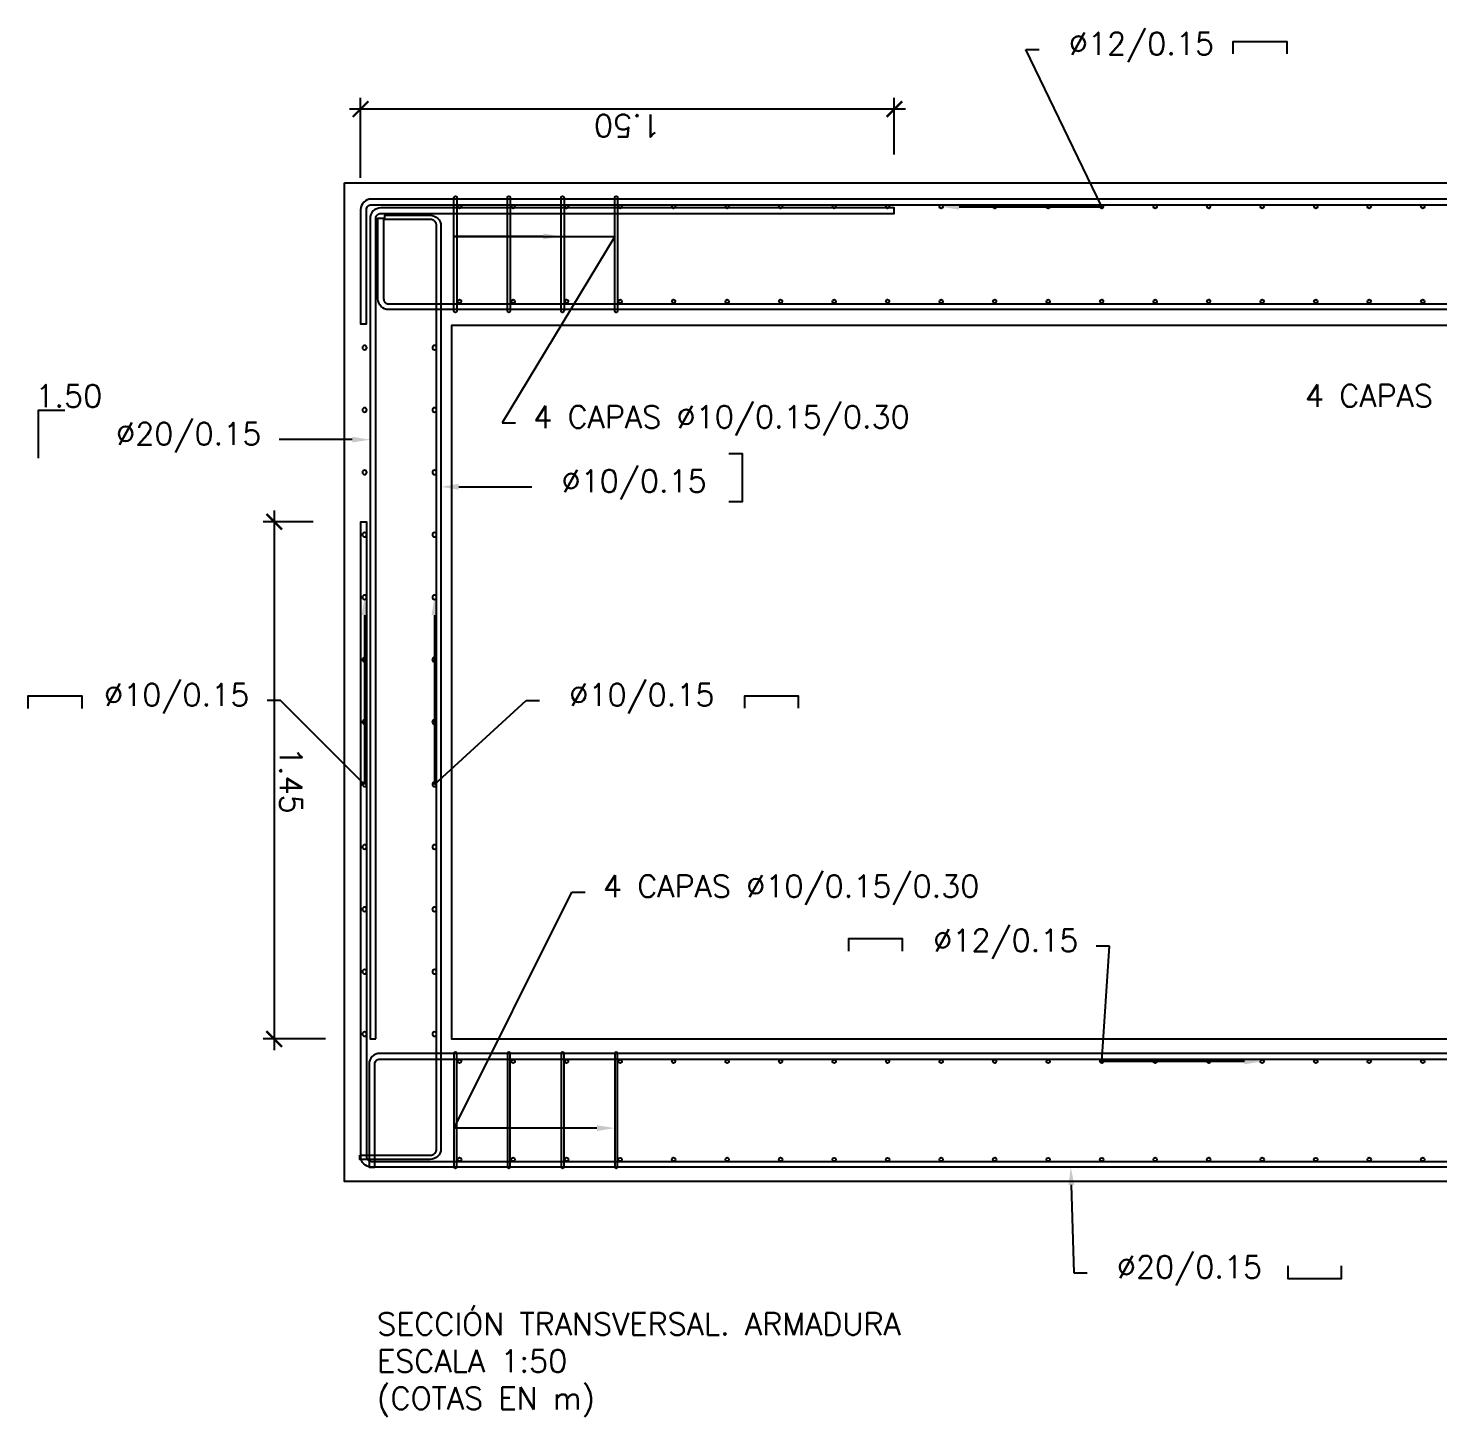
# Model space of a CAD drawing. Header units: metres. Extents: x 1291 to 1536, y 1774 to 1932.
# Drawn here: x 1291.025 to 1294.979, y 1804.314 to 1808.208 of the extents above; entities that cross this region are included whole.
import ezdxf
from ezdxf import colors
from ezdxf.entities.mleader import LeaderData, LeaderLine
from ezdxf.math import Vec2, Vec3

# ---------------------------------------------------------------- set-up
doc = ezdxf.new("R2010")
doc.units = ezdxf.units.M
doc.linetypes.add('CONTINUA', pattern=[0])
for name, color, linetype in [('YPSOM_ARMADURAS', 164, 'Continuous'), ('YPSOM_CONTORNO NEGRO', 2, 'CONTINUA'), ('YPSOM_COTAS', 1, 'Continuous'), ('YPSOM_TITULOS', 2, 'Continuous')]:
    doc.layers.add(name, color=color, linetype=linetype)
doc.styles.add('YPSOM-TEXTO', font='romans.shx')
doc.styles.add('YPSOM_25', font='romans.shx', dxfattribs={"height": 0.0625})
doc.dimstyles.new('YPSOM_25', dxfattribs={"dimscale": 0.025, "dimtxt": 2.5, "dimasz": 1.75, "dimexe": 1.25, "dimexo": 5, "dimtad": 1, "dimzin": 1, "dimdsep": 46, "dimtxsty": 'YPSOM-TEXTO', "dimblk": 'ARCHTICK', "dimcen": 0, "dimdle": 1.25, "dimclrd": 1, "dimclre": 9, "dimclrt": 2, "dimadec": 0, "dimazin": 0, "dimtfac": 1, "dimtmove": 0, "dimatfit": 3, "dimfxl": 1, "dimarcsym": 0})

# ---------------------------------------------------------------- blocks, each defined once
blk = doc.blocks.new('*U83')
at = {"layer": 'YPSOM_ARMADURAS'}
blk.add_circle((0, 0), 0.005, dxfattribs=at)
blk = doc.blocks.new('*U84')
at = {"layer": 'YPSOM_COTAS', "color": 0, "linetype": 'ByBlock', "lineweight": -2, "transparency": 16777216}
for p in [(0, 0), (-0.1298, -0.0752), (-0.2596, -0.1504), (-0.3894, -0.2255), (-0.5192, -0.3007), (-0.649, -0.3759), (-0.7788, -0.4511), (-0.9086, -0.5262), (-1.0384, -0.6014), (-1.1682, -0.6766), (-1.298, -0.7518), (-1.4278, -0.8269), (-1.5576, -0.9021), (-1.6874, -0.9773), (-1.8172, -1.0525), (-1.947, -1.1277), (-2.0768, -1.2028), (-2.2066, -1.278), (-2.3364, -1.3532)]:
    blk.add_blockref('*U83', p, dxfattribs=at)
blk = doc.blocks.new('*U59')
at = {"layer": 'YPSOM_ARMADURAS'}
blk.add_circle((0, 0), 0.005, dxfattribs=at)
blk = doc.blocks.new('*U60')
at = {"layer": 'YPSOM_COTAS', "color": 0, "linetype": 'ByBlock', "lineweight": -2, "transparency": 16777216}
for p in [(0, 0), (-0.1298, -0.0752), (-0.2596, -0.1504), (-0.3894, -0.2255), (-0.5192, -0.3007), (-0.649, -0.3759), (-0.7788, -0.4511), (-0.9086, -0.5262), (-1.0384, -0.6014), (-1.1682, -0.6766), (-1.298, -0.7518), (-1.4278, -0.8269), (-1.5576, -0.9021), (-1.6874, -0.9773), (-1.8172, -1.0525), (-1.947, -1.1277), (-2.0768, -1.2028), (-2.2066, -1.278), (-2.3364, -1.3532)]:
    blk.add_blockref('*U59', p, dxfattribs=at)
blk = doc.blocks.new('*U81')
at = {"layer": 'YPSOM_ARMADURAS'}
blk.add_circle((0, 0), 0.005, dxfattribs=at)
blk = doc.blocks.new('*U82')
at = {"layer": 'YPSOM_COTAS', "color": 0, "linetype": 'ByBlock', "lineweight": -2, "transparency": 16777216}
for p in [(0, 0), (-0.1298, -0.0752), (-0.2596, -0.1504), (-0.3894, -0.2255), (-0.5192, -0.3007), (-0.649, -0.3759), (-0.7788, -0.4511), (-0.9086, -0.5262), (-1.0384, -0.6014), (-1.1682, -0.6766), (-1.298, -0.7518), (-1.4278, -0.8269), (-1.5576, -0.9021), (-1.6874, -0.9773), (-1.8172, -1.0525), (-1.947, -1.1277), (-2.0768, -1.2028), (-2.2066, -1.278), (-2.3364, -1.3532)]:
    blk.add_blockref('*U81', p, dxfattribs=at)
blk = doc.blocks.new('*U69')
at = {"layer": 'YPSOM_ARMADURAS'}
blk.add_circle((0, 0), 0.005, dxfattribs=at)
blk = doc.blocks.new('*U70')
at = {"layer": 'YPSOM_COTAS', "color": 0, "linetype": 'ByBlock', "lineweight": -2, "transparency": 16777216}
for p in [(0, 0), (-0.1298, -0.0752), (-0.2596, -0.1504), (-0.3894, -0.2255), (-0.5192, -0.3007), (-0.649, -0.3759), (-0.7788, -0.4511), (-0.9086, -0.5262), (-1.0384, -0.6014), (-1.1682, -0.6766), (-1.298, -0.7518), (-1.4278, -0.8269), (-1.5576, -0.9021), (-1.6874, -0.9773), (-1.8172, -1.0525), (-1.947, -1.1277), (-2.0768, -1.2028), (-2.2066, -1.278), (-2.3364, -1.3532)]:
    blk.add_blockref('*U69', p, dxfattribs=at)
blk = doc.blocks.new('*U63')
at = {"layer": 'YPSOM_ARMADURAS'}
blk.add_circle((0, 0), 0.006, dxfattribs=at)
blk = doc.blocks.new('*U64')
at = {"layer": 'YPSOM_COTAS', "color": 0, "linetype": 'ByBlock', "lineweight": -2, "transparency": 16777216}
for p in [(0, 0), (0.0877, -0.1514), (0.1754, -0.3029), (0.2631, -0.4543), (0.3508, -0.6057), (0.4385, -0.7572), (0.5262, -0.9086), (0.6139, -1.06), (0.7017, -1.2115), (0.7894, -1.3629), (0.8771, -1.5144), (0.9648, -1.6658)]:
    blk.add_blockref('*U63', p, dxfattribs=at)
blk = doc.blocks.new('*U65')
at = {"layer": 'YPSOM_ARMADURAS'}
blk.add_circle((0, 0), 0.006, dxfattribs=at)
blk = doc.blocks.new('*U66')
at = {"layer": 'YPSOM_COTAS', "color": 0, "linetype": 'ByBlock', "lineweight": -2, "transparency": 16777216}
for p in [(0, 0), (0.0877, -0.1514), (0.1754, -0.3029), (0.2631, -0.4543), (0.3508, -0.6057), (0.4385, -0.7572), (0.5262, -0.9086), (0.6139, -1.06), (0.7017, -1.2115), (0.7894, -1.3629), (0.8771, -1.5144), (0.9648, -1.6658)]:
    blk.add_blockref('*U65', p, dxfattribs=at)
blk = doc.blocks.new('_ArchTick')
at = {"color": 0, "linetype": 'ByBlock', "const_width": 0.15}
blk.add_lwpolyline([(-0.5, -0.5), (0.5, 0.5)], dxfattribs=at)
blk = doc.blocks.new('*D88')
at = {"layer": 'Defpoints', "color": 0, "transparency": 16777216}
for p in [(1291.9572, 1807.9814), (1293.4532, 1807.7291), (1291.9572, 1807.6638)]:
    blk.add_point(p, dxfattribs=at)
at = {"layer": 'YPSOM_COTAS', "color": 9, "lineweight": -2, "transparency": 16777216}
for p, q in [((1291.9572, 1807.7888), (1291.9572, 1808.0127)), ((1293.4532, 1807.8541), (1293.4532, 1808.0127))]:
    blk.add_line(p, q, dxfattribs=at)
at = {"layer": 'YPSOM_COTAS', "color": 1, "lineweight": -2, "transparency": 16777216}
blk.add_line((1293.4845, 1807.9814), (1291.926, 1807.9814), dxfattribs=at)
at = {"layer": 'YPSOM_COTAS', "color": 1, "lineweight": -2, "transparency": 16777216, "xscale": 0.04375, "yscale": 0.04375, "zscale": 0.04375, "rotation": 180}
blk.add_blockref('_ArchTick', (1291.9572, 1807.9814), dxfattribs=at)
at = {"layer": 'YPSOM_COTAS', "color": 1, "lineweight": -2, "transparency": 16777216, "xscale": 0.04375, "yscale": 0.04375, "zscale": 0.04375}
blk.add_blockref('_ArchTick', (1293.4532, 1807.9814), dxfattribs=at)
at = {"layer": 'YPSOM_COTAS', "color": 2, "transparency": 16777216, "insert": (1292.7052, 1807.9345), "char_height": 0.0625, "attachment_point": 5, "rotation": 180, "style": 'YPSOM-TEXTO'}
blk.add_mtext('1.50', dxfattribs=at)
blk = doc.blocks.new('*D90')
at = {"layer": 'Defpoints', "color": 0, "transparency": 16777216}
for p in [(1291.9488, 1806.8241), (1291.7149, 1805.3741), (1291.9837, 1805.3741)]:
    blk.add_point(p, dxfattribs=at)
at = {"layer": 'YPSOM_COTAS', "color": 1, "lineweight": -2, "transparency": 16777216}
blk.add_line((1291.7149, 1806.8553), (1291.7149, 1805.3428), dxfattribs=at)
at = {"layer": 'YPSOM_COTAS', "color": 9, "lineweight": -2, "transparency": 16777216}
for p, q in [((1291.8238, 1806.8241), (1291.6837, 1806.8241)), ((1291.8587, 1805.3741), (1291.6837, 1805.3741))]:
    blk.add_line(p, q, dxfattribs=at)
at = {"layer": 'YPSOM_COTAS', "color": 1, "lineweight": -2, "transparency": 16777216, "xscale": 0.04375, "yscale": 0.04375, "zscale": 0.04375}
for p, rotation in [((1291.7149, 1806.8241), 90), ((1291.7149, 1805.3741), 270)]:
    blk.add_blockref('_ArchTick', p, dxfattribs=dict(at, rotation=rotation))
at = {"layer": 'YPSOM_COTAS', "color": 2, "transparency": 16777216, "insert": (1291.7618, 1806.0991), "char_height": 0.0625, "attachment_point": 5, "rotation": 270, "style": 'YPSOM-TEXTO'}
blk.add_mtext('1.45', dxfattribs=at)

msp = doc.modelspace()

# ---------------------------------------------------------------- linework, layer by layer
at = {"layer": 'YPSOM_ARMADURAS', "elevation": 40.44465}
for points in [[(1303.76221, 1807.71309), (1303.76221, 1807.72909), (1291.98721, 1807.72909, 0.4142136), (1291.95721, 1807.69909), (1291.95721, 1807.37909), (1291.97321, 1807.37909), (1291.97321, 1807.69909, -0.4142136), (1291.98721, 1807.71309)], [(1292.21871, 1807.41509), (1292.21871, 1807.73309, -1), (1292.22671, 1807.73309), (1292.22671, 1807.41509, -1)], [(1292.36871, 1807.41509), (1292.36871, 1807.73309, -1), (1292.37671, 1807.73309), (1292.37671, 1807.41509, -1)], [(1292.51933, 1807.41517), (1292.51933, 1807.73317, -1), (1292.52733, 1807.73317), (1292.52733, 1807.41517, -1)], [(1292.66933, 1807.41517), (1292.66933, 1807.73317, -1), (1292.67733, 1807.73317), (1292.67733, 1807.41517, -1)], [(1291.95534, 1805.0481), (1292.15221, 1805.0481, 0.4142136), (1292.17021, 1805.0661), (1292.17021, 1807.65362, 0.4142136), (1292.15221, 1807.67162), (1292.02486, 1807.67162), (1292.02486, 1807.68362), (1292.15221, 1807.68362, -0.4142136), (1292.18221, 1807.65362), (1292.18221, 1805.0661, -0.4142136), (1292.15221, 1805.0361), (1291.95534, 1805.0361)], [(1291.9997, 1805.37409), (1291.9997, 1807.67428, -0.4142136), (1292.0137, 1807.68828), (1293.45321, 1807.68828), (1293.45321, 1807.70428), (1292.0137, 1807.70428, 0.4142136), (1291.9837, 1807.67428), (1291.9837, 1805.37409)], [(1309.29342, 1807.68527), (1309.29342, 1807.44909, -0.4142136), (1309.26342, 1807.41909), (1292.03561, 1807.41909, -0.4142136), (1292.00561, 1807.44909), (1292.00561, 1807.67584), (1292.02161, 1807.67584), (1292.02161, 1807.44909, 0.4142136), (1292.03561, 1807.43509), (1309.26342, 1807.43509, 0.4142136), (1309.27742, 1807.44909), (1309.27742, 1807.68527)], [(1299.23721, 1805.03063), (1299.23721, 1805.01463), (1291.98743, 1805.01463, -0.4142136), (1291.95743, 1805.04463), (1291.95743, 1806.82409), (1291.97343, 1806.82409), (1291.97343, 1805.04463, 0.4142136), (1291.98743, 1805.03063)], [(1309.33825, 1805.01382), (1309.33825, 1805.30341, 0.4142136), (1309.30825, 1805.33341), (1292.01084, 1805.33341, 0.4142136), (1291.98084, 1805.30341), (1291.98084, 1805.01461), (1291.99684, 1805.01461), (1291.99684, 1805.30341, -0.4142136), (1292.01084, 1805.31741), (1309.30825, 1805.31741, -0.4142136), (1309.32225, 1805.30341), (1309.32225, 1805.01382)], [(1292.21871, 1805.33309), (1292.21871, 1805.01509, 1), (1292.22671, 1805.01509), (1292.22671, 1805.33309, 1)], [(1292.36871, 1805.33309), (1292.36871, 1805.01509, 1), (1292.37671, 1805.01509), (1292.37671, 1805.33309, 1)], [(1292.51933, 1805.33302), (1292.51933, 1805.01502, 1), (1292.52733, 1805.01502), (1292.52733, 1805.33302, 1)], [(1292.66933, 1805.33302), (1292.66933, 1805.01502, 1), (1292.67733, 1805.01502), (1292.67733, 1805.33302, 1)]]:
    msp.add_lwpolyline(points, format="xyb", close=True, dxfattribs=at)
at = {"layer": 'YPSOM_CONTORNO NEGRO', "elevation": 40.44465}
for points in [[(1291.91221, 1807.77409), (1309.41221, 1807.77409), (1309.41221, 1804.97409), (1291.91221, 1804.97409)], [(1296.21221, 1805.37409), (1296.21221, 1807.37409), (1292.21221, 1807.37409), (1292.21221, 1805.37409)]]:
    msp.add_lwpolyline(points, close=True, dxfattribs=at)
at = {"layer": 'YPSOM_COTAS'}
for points, elevation in [([(1294.40332, 1808.13578), (1294.40332, 1808.17078), (1294.55332, 1808.17078), (1294.55332, 1808.13578)], 40.44465), ([(1291.05457, 1807.00286), (1291.05457, 1807.00286), (1291.05457, 1807.13714), (1291.12815, 1807.13714)], 76.49915), ([(1292.98976, 1806.88057), (1293.02761, 1806.88057), (1293.02761, 1807.01485), (1292.98976, 1807.01485)], 76.49915), ([(1291.02537, 1806.30064), (1291.02537, 1806.33564), (1291.17537, 1806.33564), (1291.17537, 1806.30064)], 76.49915), ([(1293.03375, 1806.30124), (1293.03375, 1806.33624), (1293.18375, 1806.33624), (1293.18375, 1806.30124)], 76.49915), ([(1293.32529, 1805.62047), (1293.32529, 1805.65547), (1293.47529, 1805.65547), (1293.47529, 1805.62047)], 76.49915), ([(1294.55645, 1804.73744), (1294.55645, 1804.70244), (1294.70645, 1804.70244), (1294.70645, 1804.73744)], 76.49915)]:
    msp.add_lwpolyline(points, dxfattribs=dict(at, elevation=elevation))

# ---------------------------------------------------------------- block references
at = {"layer": 'YPSOM_COTAS', "rotation": 149.9219293473802}
for name, p in [('*U82', (1292.23455, 1807.70753, 40.44465)), ('*U70', (1292.23455, 1807.44206, 40.44465)), ('*U84', (1292.23455, 1805.31109, 40.44465)), ('*U60', (1292.23455, 1805.03609, 40.44465))]:
    msp.add_blockref(name, p, dxfattribs=at)
at = {"layer": 'YPSOM_COTAS', "xscale": -1, "rotation": 210.0780705403693}
for name, p in [('*U66', (1291.96821, 1805.38755, 40.44465)), ('*U64', (1292.16421, 1805.38756, 40.44465))]:
    msp.add_blockref(name, p, dxfattribs=at)

# ---------------------------------------------------------------- texts
at = {"layer": 'YPSOM_TITULOS', "char_height": 0.0625, "attachment_point": 1, "style": 'YPSOM_25'}
for s, width, gutter_width, insert, rotation in [('1.50', 0.1366613, 0.1875, (1291.04543, 1807.20823, 40.44465), 360), ('SECCIÓN TRANSVERSAL. ARMADURA\\PESCALA 1:50\\P(COTAS EN m)', 2.0637841, 0.3125, (1292.0034, 1804.60621, 116.94379), 0)]:
    msp.add_mtext_dynamic_manual_height_columns(s, width=width, gutter_width=gutter_width, heights=[0], dxfattribs=dict(at, insert=insert, rotation=rotation))

# ---------------------------------------------------------------- dimensions: what is measured, and where the dimension line sits
at = {"layer": 'YPSOM_COTAS'}
dim = msp.add_linear_dim(base=(1291.95721, 1807.98141, 40.44465), p1=(1293.45321, 1807.72909, 40.44465), p2=(1291.95721, 1807.6638, 40.44465), dimstyle='YPSOM_25', dxfattribs=at)
dim.commit()
dim.dimension.update_dxf_attribs({"geometry": '*D88', "text_midpoint": (1292.70521, 1807.93454, 40.44465)})
dim = msp.add_linear_dim(base=(1291.71493, 1805.37409, 40.44465), p1=(1291.94877, 1806.82409, 40.44465), p2=(1291.9837, 1805.37409, 40.44465), angle=90, dimstyle='YPSOM_25', dxfattribs=at)
dim.commit()
dim.dimension.update_dxf_attribs({"geometry": '*D90', "text_midpoint": (1291.7618, 1806.09909, 40.44465)})

# ---------------------------------------------------------------- leaders
ml = msp.add_multileader_mtext('Standard', dxfattribs=at)
ml.set_content('Ø12/0.15', color=2, style='YPSOM-TEXTO')
ml.set_leader_properties(color=1)
ml.build(insert=Vec2(0, 0))
ml.multileader.update_dxf_attribs({"text_left_attachment_type": 2, "text_right_attachment_type": 2, "dogleg_length": 1.5, "arrow_head_size": 0.05, "scale": 0.025})
ctx = ml.context
ctx.base_point, ctx.scale, ctx.char_height, ctx.arrow_head_size, ctx.landing_gap_size, ctx.plane_origin, ctx.plane_x_axis, ctx.plane_y_axis = Vec3(1293.85902, 1808.14851, 40.44465), 0.025, 0.0625, 0.05, 0.05, Vec3(1298.88455, 1807.60753, 40.44465), Vec3(1, 0, 0), Vec3(0, 1, 0)
ctx.left_attachment, ctx.right_attachment, ctx.text_align_type = 2, 2, 2
notes = []
notes.append((ctx, [(0, (1, 1, 0), (1293.82152, 1808.14851, 40.44465), (1, 0, 0), 0.0375, [(1, [(1293.58455, 1807.70753, 40.44465), (1294.03455, 1807.70753, 40.44465)], 0, [])])]))
ctx.mtext.insert, ctx.mtext.text_direction, ctx.mtext.alignment, ctx.mtext.flow_direction = Vec3(1294.34949, 1808.19613, 40.44465), Vec3(1, 0, 0), 3, 5
ml = msp.add_multileader_mtext('Standard', dxfattribs=at)
ml.set_content('4 CAPAS Ø10/0.15/0.30', color=2, style='YPSOM-TEXTO')
ml.set_leader_properties(color=1)
ml.build(insert=Vec2(0, 0))
ml.multileader.update_dxf_attribs({"text_left_attachment_type": 2, "text_right_attachment_type": 2, "dogleg_length": 1.5, "arrow_head_size": 0.05, "scale": 0.025})
ctx = ml.context
ctx.base_point, ctx.scale, ctx.char_height, ctx.arrow_head_size, ctx.landing_gap_size, ctx.plane_origin, ctx.plane_x_axis, ctx.plane_y_axis = Vec3(1292.39101, 1807.10182, 40.44465), 0.025, 0.0625, 0.05, 0.05, Vec3(1298.01933, 1807.52425, 40.44465), Vec3(1, 0, 0), Vec3(0, 1, 0)
ctx.left_attachment, ctx.right_attachment = 2, 2
notes.append((ctx, [(1, (1, 1, 0), (1292.35351, 1807.10182, 40.44465), (1, 0, 0), 0.0375, [(2, [(1292.51933, 1807.62425, 40.44465), (1292.36933, 1807.62425, 40.44465), (1292.21933, 1807.62425, 40.44465), (1292.66933, 1807.62425, 40.44465)], 0, [])])]))
ctx.mtext.insert, ctx.mtext.text_direction, ctx.mtext.rotation, ctx.mtext.flow_direction = Vec3(1292.44101, 1807.14944, 40.44465), Vec3(1, 0, 0), 6.2831853, 5
ml = msp.add_multileader_mtext('Standard', dxfattribs=at)
ml.set_content('4 CAPAS Ø10/0.15/0.30', color=2, style='YPSOM-TEXTO')
ml.set_leader_properties(color=1)
ml.build(insert=Vec2(0, 0))
ml.multileader.update_dxf_attribs({"text_left_attachment_type": 2, "text_right_attachment_type": 2, "dogleg_length": 1.5, "arrow_head_size": 0.05, "scale": 0.025})
ctx = ml.context
ctx.base_point, ctx.scale, ctx.char_height, ctx.arrow_head_size, ctx.landing_gap_size, ctx.plane_origin, ctx.plane_x_axis, ctx.plane_y_axis = Vec3(1294.41912, 1807.16106, 40.44465), 0.025, 0.0625, 0.05, 0.05, Vec3(1301.4971, 1807.52417, 40.44465), Vec3(1, 0, 0), Vec3(0, 1, 0)
ctx.left_attachment, ctx.right_attachment, ctx.text_align_type = 2, 2, 2
notes.append((ctx, [(1, (1, 1, 0), (1295.7471, 1807.16106, 40.44465), (-1, 0, 0), 0.0375, [(2, [(1295.8971, 1807.62417, 40.44465), (1296.0471, 1807.62417, 40.44465), (1296.1971, 1807.62417, 40.44465), (1295.7471, 1807.62417, 40.44465)], 0, [])])]))
ctx.mtext.insert, ctx.mtext.text_direction, ctx.mtext.alignment, ctx.mtext.flow_direction = Vec3(1295.6596, 1807.20868, 40.44465), Vec3(1, 0, 0), 3, 5
ml = msp.add_multileader_mtext('Standard', dxfattribs=at)
ml.set_content('Ø20/0.15', color=2, style='YPSOM-TEXTO')
ml.set_leader_properties(color=1)
ml.build(insert=Vec2(0, 0))
ml.multileader.update_dxf_attribs({"text_left_attachment_type": 2, "text_right_attachment_type": 2, "dogleg_length": 1.5, "arrow_head_size": 0.05, "scale": 0.025})
ctx = ml.context
ctx.base_point, ctx.scale, ctx.char_height, ctx.arrow_head_size, ctx.landing_gap_size, ctx.plane_origin, ctx.plane_x_axis, ctx.plane_y_axis = Vec3(1291.18843, 1807.05437, 40.44465), 0.025, 0.0625, 0.05, 0.05, Vec3(1297.7837, 1807.05437, 40.44465), Vec3(1, 0, 0), Vec3(0, 1, 0)
ctx.left_attachment, ctx.right_attachment, ctx.text_align_type = 2, 2, 2
notes.append((ctx, [(0, (1, 1, 0), (1291.76641, 1807.05437, 40.44465), (-1, 0, 0), 0.0375, [(0, [(1291.9837, 1807.05437, 40.44465)], 0, [])])]))
ctx.mtext.insert, ctx.mtext.text_direction, ctx.mtext.alignment, ctx.mtext.flow_direction = Vec3(1291.67891, 1807.10199, 40.44465), Vec3(1, 0, 0), 3, 5
ml = msp.add_multileader_mtext('Standard', dxfattribs=at)
ml.set_content('Ø10/0.15', color=2, style='YPSOM-TEXTO')
ml.set_leader_properties(color=1)
ml.build(insert=Vec2(0, 0))
ml.multileader.update_dxf_attribs({"text_left_attachment_type": 2, "text_right_attachment_type": 2, "dogleg_length": 1.5, "arrow_head_size": 0.05, "scale": 0.025})
ctx = ml.context
ctx.base_point, ctx.scale, ctx.char_height, ctx.arrow_head_size, ctx.landing_gap_size, ctx.plane_origin, ctx.plane_x_axis, ctx.plane_y_axis = Vec3(1292.43701, 1806.92208, 40.44465), 0.025, 0.0625, 0.05, 0.05, Vec3(1297.98221, 1806.92208, 40.44465), Vec3(1, 0, 0), Vec3(0, 1, 0)
ctx.left_attachment, ctx.right_attachment, ctx.text_align_type = 2, 2, 2
notes.append((ctx, [(0, (1, 1, 0), (1292.39951, 1806.92208, 40.44465), (1, 0, 0), 0.0375, [(0, [(1292.18221, 1806.92208, 40.44465)], 0, [])])]))
ctx.mtext.insert, ctx.mtext.text_direction, ctx.mtext.alignment, ctx.mtext.flow_direction = Vec3(1292.92749, 1806.9697, 40.44465), Vec3(1, 0, 0), 3, 5
ml = msp.add_multileader_mtext('Standard', dxfattribs=at)
ml.set_content('Ø10/0.15', color=2, style='YPSOM-TEXTO')
ml.set_leader_properties(color=1)
ml.build(insert=Vec2(0, 0))
ml.multileader.update_dxf_attribs({"text_left_attachment_type": 2, "text_right_attachment_type": 2, "dogleg_length": 1.5, "arrow_head_size": 0.05, "scale": 0.025})
ctx = ml.context
ctx.base_point, ctx.scale, ctx.char_height, ctx.arrow_head_size, ctx.landing_gap_size, ctx.plane_origin, ctx.plane_x_axis, ctx.plane_y_axis = Vec3(1291.15474, 1806.32256, 40.44465), 0.025, 0.0625, 0.05, 0.05, Vec3(1297.7897, 1806.61256, 40.44465), Vec3(1, 0, 0), Vec3(0, 1, 0)
ctx.left_attachment, ctx.right_attachment, ctx.text_align_type = 2, 2, 2
notes.append((ctx, [(0, (1, 1, 0), (1291.73272, 1806.32256, 40.44465), (-1, 0, 0), 0.0375, [(1, [(1291.96821, 1806.61255, 40.44465), (1291.96821, 1806.08755, 40.44465)], 0, [])])]))
ctx.mtext.insert, ctx.mtext.text_direction, ctx.mtext.alignment, ctx.mtext.flow_direction = Vec3(1291.64522, 1806.37018, 40.44465), Vec3(1, 0, 0), 3, 5
ml = msp.add_multileader_mtext('Standard', dxfattribs=at)
ml.set_content('Ø10/0.15', color=2, style='YPSOM-TEXTO')
ml.set_leader_properties(color=1)
ml.build(insert=Vec2(0, 0))
ml.multileader.update_dxf_attribs({"text_left_attachment_type": 2, "text_right_attachment_type": 2, "dogleg_length": 1.5, "arrow_head_size": 0.05, "scale": 0.025})
ctx = ml.context
ctx.base_point, ctx.scale, ctx.char_height, ctx.arrow_head_size, ctx.landing_gap_size, ctx.plane_origin, ctx.plane_x_axis, ctx.plane_y_axis = Vec3(1292.4587, 1806.32256, 40.44465), 0.025, 0.0625, 0.05, 0.05, Vec3(1297.96421, 1806.61256, 40.44465), Vec3(1, 0, 0), Vec3(0, 1, 0)
ctx.left_attachment, ctx.right_attachment, ctx.text_align_type = 2, 2, 2
notes.append((ctx, [(0, (1, 1, 0), (1292.4212, 1806.32256, 40.44465), (1, 0, 0), 0.0375, [(1, [(1292.16421, 1806.61256, 40.44465), (1292.16421, 1806.08756, 40.44465)], 0, [])])]))
ctx.mtext.insert, ctx.mtext.text_direction, ctx.mtext.alignment, ctx.mtext.flow_direction = Vec3(1292.94918, 1806.37018, 40.44465), Vec3(1, 0, 0), 3, 5
ml = msp.add_multileader_mtext('Standard', dxfattribs=at)
ml.set_content('4 CAPAS Ø10/0.15/0.30', color=2, style='YPSOM-TEXTO')
ml.set_leader_properties(color=1)
ml.build(insert=Vec2(0, 0))
ml.multileader.update_dxf_attribs({"text_left_attachment_type": 2, "text_right_attachment_type": 2, "dogleg_length": 1.5, "arrow_head_size": 0.05, "scale": 0.025})
ctx = ml.context
ctx.base_point, ctx.scale, ctx.char_height, ctx.arrow_head_size, ctx.landing_gap_size, ctx.plane_origin, ctx.plane_x_axis, ctx.plane_y_axis = Vec3(1292.58633, 1805.78595, 40.44465), 0.025, 0.0625, 0.05, 0.05, Vec3(1298.01933, 1805.22394, 40.44465), Vec3(1, 0, 0), Vec3(0, 1, 0)
ctx.left_attachment, ctx.right_attachment = 2, 2
notes.append((ctx, [(1, (1, 1, 0), (1292.54883, 1805.78595, 40.44465), (1, 0, 0), 0.0375, [(5, [(1292.66933, 1805.12394, 40.44465), (1292.51933, 1805.12394, 40.44465), (1292.36933, 1805.12394, 40.44465), (1292.21933, 1805.12394, 40.44465)], 0, [])])]))
ctx.mtext.insert, ctx.mtext.text_direction, ctx.mtext.flow_direction = Vec3(1292.63633, 1805.83357, 40.44465), Vec3(1, 0, 0), 5
ml = msp.add_multileader_mtext('Standard', dxfattribs=at)
ml.set_content('Ø12/0.15', color=2, style='YPSOM-TEXTO')
ml.set_leader_properties(color=1)
ml.build(insert=Vec2(0, 0))
ml.multileader.update_dxf_attribs({"text_left_attachment_type": 2, "text_right_attachment_type": 2, "dogleg_length": 1.5, "arrow_head_size": 0.05, "scale": 0.025})
ctx = ml.context
ctx.base_point, ctx.scale, ctx.char_height, ctx.arrow_head_size, ctx.landing_gap_size, ctx.plane_origin, ctx.plane_x_axis, ctx.plane_y_axis = Vec3(1293.47882, 1805.63414, 40.44465), 0.025, 0.0625, 0.05, 0.05, Vec3(1299.38455, 1805.31109, 40.44465), Vec3(1, 0, 0), Vec3(0, 1, 0)
ctx.left_attachment, ctx.right_attachment, ctx.text_align_type = 2, 2, 2
notes.append((ctx, [(1, (1, 1, 0), (1294.0568, 1805.63414, 40.44465), (-1, 0, 0), 0.0375, [(0, [(1294.48455, 1805.31109, 40.44465), (1294.03455, 1805.31109, 40.44465)], 0, [])])]))
ctx.mtext.insert, ctx.mtext.text_direction, ctx.mtext.alignment, ctx.mtext.flow_direction = Vec3(1293.9693, 1805.68176, 40.44465), Vec3(1, 0, 0), 3, 5
ml = msp.add_multileader_mtext('Standard', dxfattribs=at)
ml.set_content('Ø20/0.15', color=2, style='YPSOM-TEXTO')
ml.set_leader_properties(color=1)
ml.build(insert=Vec2(0, 0))
ml.multileader.update_dxf_attribs({"text_left_attachment_type": 2, "text_right_attachment_type": 2, "dogleg_length": 1.5, "arrow_head_size": 0.05, "scale": 0.025})
ctx = ml.context
ctx.base_point, ctx.scale, ctx.char_height, ctx.arrow_head_size, ctx.landing_gap_size, ctx.plane_origin, ctx.plane_x_axis, ctx.plane_y_axis = Vec3(1293.99369, 1804.71829, 40.44465), 0.025, 0.0625, 0.05, 0.05, Vec3(1299.24799, 1805.11463, 40.44465), Vec3(1, 0, 0), Vec3(0, 1, 0)
ctx.left_attachment, ctx.right_attachment, ctx.text_align_type = 2, 2, 2
notes.append((ctx, [(0, (1, 1, 0), (1293.95619, 1804.71829, 40.44465), (1, 0, 0), 0.0375, [(0, [(1293.94799, 1805.01463, 40.44465)], 0, [])])]))
ctx.mtext.insert, ctx.mtext.text_direction, ctx.mtext.rotation, ctx.mtext.width, ctx.mtext.defined_height, ctx.mtext.alignment, ctx.mtext.flow_direction = Vec3(1294.48417, 1804.76591, 40.44465), Vec3(1, 0, 0), 6.2831853, 0.6625488, 0.31548, 3, 5
for ctx, leaders in notes:
    for number, flags, end, landing, length, lines in leaders:
        leader = LeaderData()
        leader.index, (leader.has_last_leader_line, leader.has_dogleg_vector, leader.attachment_direction) = number, flags
        leader.last_leader_point, leader.dogleg_vector, leader.dogleg_length = Vec3(end), Vec3(landing), length
        for number, points, colour, breaks in lines:
            line = LeaderLine()
            line.index, line.vertices, line.color, line.breaks = number, Vec3.list(points), colors.encode_raw_color(colour), breaks
            leader.lines.append(line)
        ctx.leaders.append(leader)

doc.saveas('drawing.dxf')
